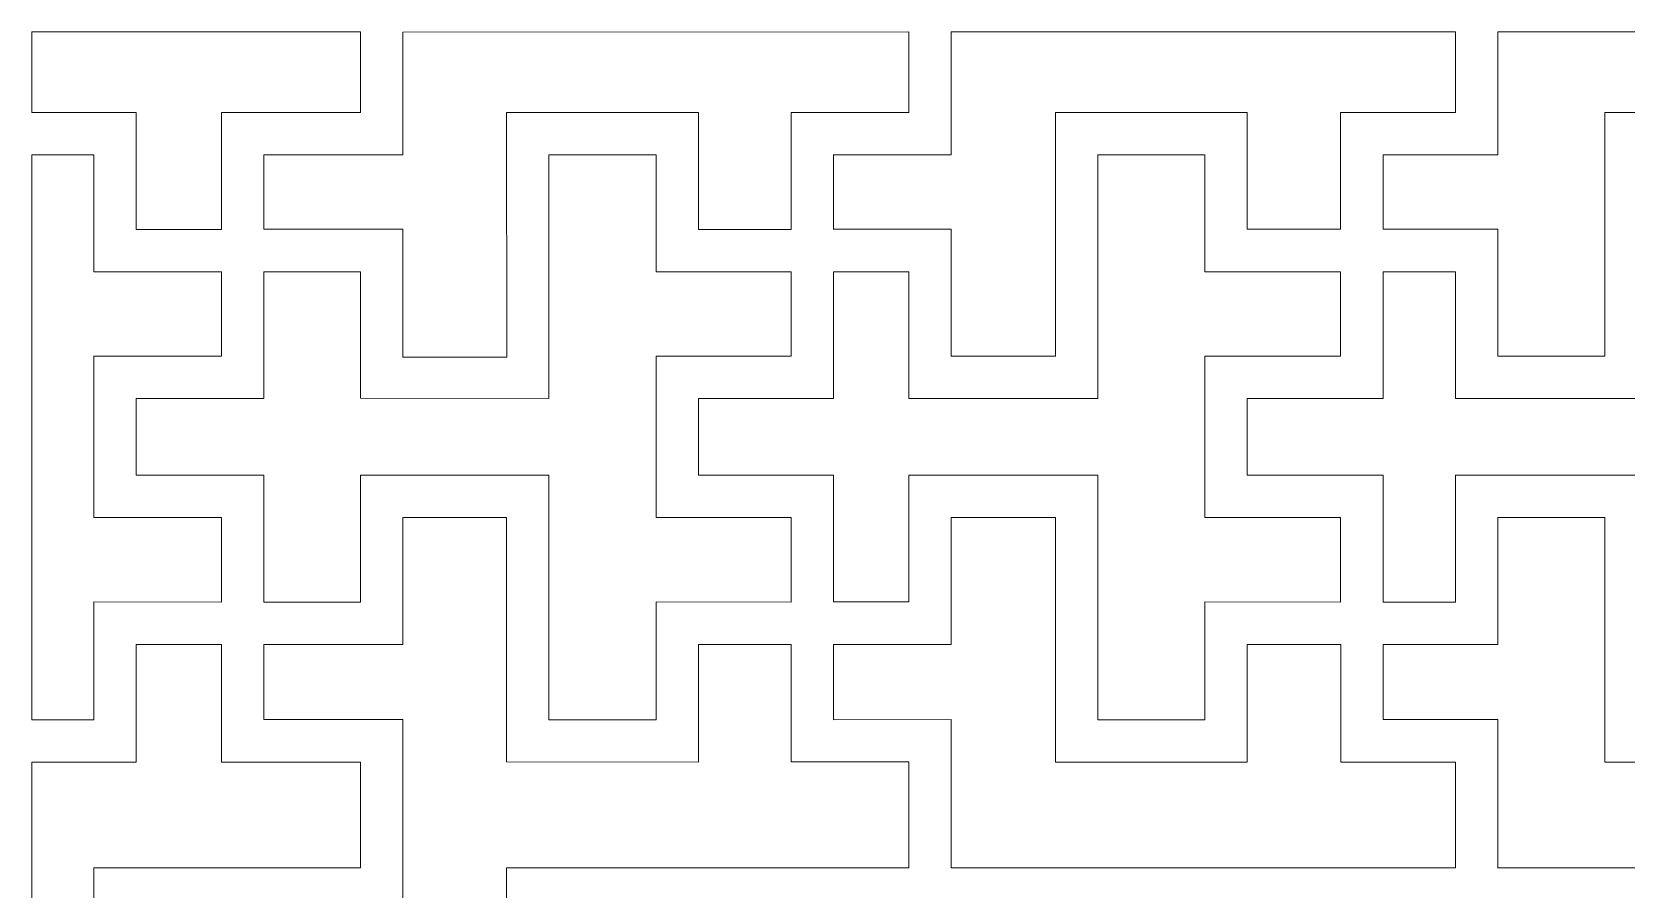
# Model space of a CAD drawing. Header units: centimetres. Extents: x -116 to 116, y -97 to 97.
# Drawn here: x -115.6 to -47.9, y -37.3 to -0.9 of the extents above; entities that cross this region are included whole.
import ezdxf

# ---------------------------------------------------------------- set-up
doc = ezdxf.new("R2010")
doc.units = ezdxf.units.CM
doc.header["$MEASUREMENT"] = 0
doc.layers.add('layer 1', color=7, linetype='Continuous')

msp = doc.modelspace()

# ---------------------------------------------------------------- linework, layer by layer
at = {"layer": 'layer 1', "color": 114, "lineweight": 9}
for points, knots in [([(-111.21372, -4.32331), (-111.21372, -4.32331), (-115.64993, -4.32332), (-115.64993, -4.32332), (-115.64993, -4.32332), (-115.64993, -4.32332), (-115.64993, -0.9), (-115.64993, -0.9), (-115.64993, -0.9), (-115.64993, -0.9), (-101.68011, -0.9), (-101.68011, -0.9), (-101.68011, -0.9), (-101.68011, -0.9), (-101.68011, -4.32332), (-101.68011, -4.32332), (-101.68011, -4.32332), (-101.68011, -4.32332), (-107.59271, -4.32332), (-107.59271, -4.32332), (-107.59271, -4.32332), (-107.59271, -4.32332), (-107.59271, -9.29347), (-107.59271, -9.29347), (-107.59271, -9.29347), (-107.59271, -9.29347), (-111.21372, -9.29347), (-111.21372, -9.29347), (-111.21372, -9.29347), (-111.21372, -9.29347), (-111.21372, -4.32331), (-111.21372, -4.32331)], [0, 0, 0, 0, 0.11111111, 0.11111111, 0.11111111, 0.11111111, 0.22222222, 0.22222222, 0.22222222, 0.22222222, 0.33333333, 0.33333333, 0.33333333, 0.33333333, 0.44444444, 0.44444444, 0.44444444, 0.44444444, 0.55555556, 0.55555556, 0.55555556, 0.55555556, 0.66666667, 0.66666667, 0.66666667, 0.66666667, 0.77777778, 0.77777778, 0.77777778, 0.77777778, 1, 1, 1, 1]), ([(-83.38156, -4.32462), (-83.38156, -4.32462), (-83.38005, -9.29182), (-83.38005, -9.29182), (-83.38005, -9.29182), (-83.38005, -9.29182), (-87.31765, -9.29182), (-87.31765, -9.29182), (-87.31765, -9.29182), (-87.31765, -9.29182), (-87.31765, -4.32462), (-87.31765, -4.32462), (-87.31765, -4.32462), (-87.31765, -4.32462), (-95.48448, -4.32462), (-95.48448, -4.32462), (-95.48448, -4.32462), (-95.48448, -4.32462), (-95.46677, -14.71623), (-95.46677, -14.71623), (-95.46677, -14.71623), (-95.46677, -14.71623), (-99.88373, -14.71623), (-99.88373, -14.71623), (-99.88373, -14.71623), (-99.88373, -14.71623), (-99.88373, -9.28932), (-99.88373, -9.28932), (-99.88373, -9.28932), (-99.88373, -9.28932), (-105.79257, -9.29035), (-105.79257, -9.29035), (-105.79257, -9.29035), (-105.79257, -9.29035), (-105.79257, -6.12394), (-105.79257, -6.12394), (-105.79257, -6.12394), (-105.79257, -6.12394), (-99.88373, -6.12409), (-99.88373, -6.12409), (-99.88373, -6.12409), (-99.88373, -6.12409), (-99.88373, -0.91751), (-99.88373, -0.91751), (-99.88373, -0.91751), (-99.88373, -0.91751), (-78.38064, -0.9), (-78.38064, -0.9), (-78.38064, -0.9), (-78.38064, -0.9), (-78.38064, -4.32462), (-78.38064, -4.32462), (-78.38064, -4.32462), (-78.38064, -4.32462), (-83.38156, -4.32462), (-83.38156, -4.32462)], [0, 0, 0, 0, 0.06666667, 0.06666667, 0.06666667, 0.06666667, 0.13333333, 0.13333333, 0.13333333, 0.13333333, 0.2, 0.2, 0.2, 0.2, 0.26666667, 0.26666667, 0.26666667, 0.26666667, 0.33333333, 0.33333333, 0.33333333, 0.33333333, 0.4, 0.4, 0.4, 0.4, 0.46666667, 0.46666667, 0.46666667, 0.46666667, 0.53333333, 0.53333333, 0.53333333, 0.53333333, 0.6, 0.6, 0.6, 0.6, 0.66666667, 0.66666667, 0.66666667, 0.66666667, 0.73333333, 0.73333333, 0.73333333, 0.73333333, 0.8, 0.8, 0.8, 0.8, 0.86666667, 0.86666667, 0.86666667, 0.86666667, 1, 1, 1, 1]), ([(-72.14933, -4.3241), (-72.14933, -4.3241), (-72.14933, -14.68442), (-72.14933, -14.68442), (-72.14933, -14.68442), (-72.14933, -14.68442), (-76.57985, -14.68442), (-76.57985, -14.68442), (-76.57985, -14.68442), (-76.57985, -14.68442), (-76.57985, -9.2893), (-76.57985, -9.2893), (-76.57985, -9.2893), (-76.57985, -9.2893), (-81.58096, -9.28967), (-81.58096, -9.28967), (-81.58096, -9.28967), (-81.58096, -9.28967), (-81.58096, -6.12199), (-81.58096, -6.12199), (-81.58096, -6.12199), (-81.58096, -6.12199), (-76.57985, -6.12408), (-76.57985, -6.12408), (-76.57985, -6.12408), (-76.57985, -6.12408), (-76.57985, -0.90096), (-76.57985, -0.90096), (-76.57985, -0.90096), (-76.57985, -0.90096), (-55.14488, -0.89973), (-55.14488, -0.89973), (-55.14488, -0.89973), (-55.14488, -0.89973), (-55.14488, -4.32546), (-55.14488, -4.32546), (-55.14488, -4.32546), (-55.14488, -4.32546), (-60.02484, -4.32546), (-60.02484, -4.32546), (-60.02484, -4.32546), (-60.02484, -4.32546), (-60.02484, -9.29035), (-60.02484, -9.29035), (-60.02484, -9.29035), (-60.02484, -9.29035), (-63.99482, -9.29035), (-63.99482, -9.29035), (-63.99482, -9.29035), (-63.99482, -9.29035), (-63.99477, -4.32546), (-63.99477, -4.32546), (-63.99477, -4.32546), (-63.99477, -4.32546), (-72.14933, -4.3241), (-72.14933, -4.3241)], [0, 0, 0, 0, 0.06666667, 0.06666667, 0.06666667, 0.06666667, 0.13333333, 0.13333333, 0.13333333, 0.13333333, 0.2, 0.2, 0.2, 0.2, 0.26666667, 0.26666667, 0.26666667, 0.26666667, 0.33333333, 0.33333333, 0.33333333, 0.33333333, 0.4, 0.4, 0.4, 0.4, 0.46666667, 0.46666667, 0.46666667, 0.46666667, 0.53333333, 0.53333333, 0.53333333, 0.53333333, 0.6, 0.6, 0.6, 0.6, 0.66666667, 0.66666667, 0.66666667, 0.66666667, 0.73333333, 0.73333333, 0.73333333, 0.73333333, 0.8, 0.8, 0.8, 0.8, 0.86666667, 0.86666667, 0.86666667, 0.86666667, 1, 1, 1, 1]), ([(-40.38308, -4.32546), (-40.38308, -4.32546), (-40.38308, -9.29035), (-40.38308, -9.29035), (-40.38308, -9.29035), (-40.38308, -9.29035), (-36.46489, -9.29035), (-36.46489, -9.29035), (-36.46489, -9.29035), (-36.46489, -9.29035), (-36.46489, -4.32546), (-36.46489, -4.32546), (-36.46489, -4.32546), (-36.46489, -4.32546), (-30.8483, -4.32546), (-30.8483, -4.32546), (-30.8483, -4.32546), (-30.8483, -4.32546), (-30.8483, -0.90215), (-30.8483, -0.90215), (-30.8483, -0.90215), (-30.8483, -0.90215), (-53.34497, -0.9), (-53.34497, -0.9), (-53.34497, -0.9), (-53.34497, -0.9), (-53.34497, -6.12422), (-53.34497, -6.12422), (-53.34497, -6.12422), (-53.34497, -6.12422), (-58.22515, -6.12421), (-58.22515, -6.12421), (-58.22515, -6.12421), (-58.22515, -6.12421), (-58.22515, -9.28967), (-58.22515, -9.28967), (-58.22515, -9.28967), (-58.22515, -9.28967), (-53.34467, -9.28967), (-53.34467, -9.28967), (-53.34467, -9.28967), (-53.34467, -9.28967), (-53.34497, -14.68383), (-53.34497, -14.68383), (-53.34497, -14.68383), (-53.34497, -14.68383), (-48.79451, -14.68383), (-48.79451, -14.68383), (-48.79451, -14.68383), (-48.79451, -14.68383), (-48.79452, -4.32546), (-48.79452, -4.32546), (-48.79452, -4.32546), (-48.79452, -4.32546), (-40.38308, -4.32546), (-40.38308, -4.32546)], [0, 0, 0, 0, 0.06666667, 0.06666667, 0.06666667, 0.06666667, 0.13333333, 0.13333333, 0.13333333, 0.13333333, 0.2, 0.2, 0.2, 0.2, 0.26666667, 0.26666667, 0.26666667, 0.26666667, 0.33333333, 0.33333333, 0.33333333, 0.33333333, 0.4, 0.4, 0.4, 0.4, 0.46666667, 0.46666667, 0.46666667, 0.46666667, 0.53333333, 0.53333333, 0.53333333, 0.53333333, 0.6, 0.6, 0.6, 0.6, 0.66666667, 0.66666667, 0.66666667, 0.66666667, 0.73333333, 0.73333333, 0.73333333, 0.73333333, 0.8, 0.8, 0.8, 0.8, 0.86666667, 0.86666667, 0.86666667, 0.86666667, 1, 1, 1, 1]), ([(-113.01559, -25.12748), (-113.01559, -25.12748), (-107.59265, -25.12813), (-107.59265, -25.12813), (-107.59265, -25.12813), (-107.59265, -25.12813), (-107.59265, -21.53419), (-107.59265, -21.53419), (-107.59265, -21.53419), (-107.59265, -21.53419), (-113.01559, -21.53419), (-113.01559, -21.53419), (-113.01559, -21.53419), (-113.01559, -21.53419), (-113.0156, -14.68334), (-113.0156, -14.68334), (-113.0156, -14.68334), (-113.0156, -14.68334), (-107.59265, -14.68334), (-107.59265, -14.68334), (-107.59265, -14.68334), (-107.59265, -14.68334), (-107.59265, -11.08953), (-107.59265, -11.08953), (-107.59265, -11.08953), (-107.59265, -11.08953), (-113.0156, -11.08953), (-113.0156, -11.08953), (-113.0156, -11.08953), (-113.0156, -11.08953), (-113.01559, -6.12472), (-113.01559, -6.12472), (-113.01559, -6.12472), (-113.01559, -6.12472), (-115.64944, -6.12472), (-115.64944, -6.12472), (-115.64944, -6.12472), (-115.64944, -6.12472), (-115.64944, -30.12851), (-115.64944, -30.12851), (-115.64944, -30.12851), (-115.64944, -30.12851), (-113.01559, -30.12851), (-113.01559, -30.12851), (-113.01559, -30.12851), (-113.01559, -30.12851), (-113.01559, -25.12748), (-113.01559, -25.12748)], [0, 0, 0, 0, 0.07692308, 0.07692308, 0.07692308, 0.07692308, 0.15384615, 0.15384615, 0.15384615, 0.15384615, 0.23076923, 0.23076923, 0.23076923, 0.23076923, 0.30769231, 0.30769231, 0.30769231, 0.30769231, 0.38461538, 0.38461538, 0.38461538, 0.38461538, 0.46153846, 0.46153846, 0.46153846, 0.46153846, 0.53846154, 0.53846154, 0.53846154, 0.53846154, 0.61538462, 0.61538462, 0.61538462, 0.61538462, 0.69230769, 0.69230769, 0.69230769, 0.69230769, 0.76923077, 0.76923077, 0.76923077, 0.76923077, 0.84615385, 0.84615385, 0.84615385, 0.84615385, 1, 1, 1, 1]), ([(-101.67966, -16.46596), (-101.67966, -16.46596), (-101.67966, -11.09222), (-101.67966, -11.09222), (-101.67966, -11.09222), (-101.67966, -11.09222), (-105.79294, -11.09222), (-105.79294, -11.09222), (-105.79294, -11.09222), (-105.79294, -11.09222), (-105.79266, -16.48374), (-105.79266, -16.48374), (-105.79266, -16.48374), (-105.79266, -16.48374), (-111.21488, -16.48374), (-111.21488, -16.48374), (-111.21488, -16.48374), (-111.21488, -16.48374), (-111.21488, -19.73401), (-111.21488, -19.73401), (-111.21488, -19.73401), (-111.21488, -19.73401), (-105.79267, -19.73401), (-105.79267, -19.73401), (-105.79267, -19.73401), (-105.79267, -19.73401), (-105.79294, -25.12801), (-105.79294, -25.12801), (-105.79294, -25.12801), (-105.79294, -25.12801), (-101.67966, -25.12801), (-101.67966, -25.12801), (-101.67966, -25.12801), (-101.67966, -25.12801), (-101.67966, -19.73401), (-101.67966, -19.73401), (-101.67966, -19.73401), (-101.67966, -19.73401), (-93.68447, -19.73401), (-93.68447, -19.73401), (-93.68447, -19.73401), (-93.68447, -19.73401), (-93.68507, -30.12847), (-93.68507, -30.12847), (-93.68507, -30.12847), (-93.68507, -30.12847), (-89.11794, -30.12847), (-89.11794, -30.12847), (-89.11794, -30.12847), (-89.11794, -30.12847), (-89.11794, -25.12747), (-89.11794, -25.12747), (-89.11794, -25.12747), (-89.11794, -25.12747), (-83.38005, -25.12801), (-83.38005, -25.12801), (-83.38005, -25.12801), (-83.38005, -25.12801), (-83.38005, -21.53419), (-83.38005, -21.53419), (-83.38005, -21.53419), (-83.38005, -21.53419), (-89.11794, -21.5342), (-89.11794, -21.5342), (-89.11794, -21.5342), (-89.11794, -21.5342), (-89.11794, -14.68334), (-89.11794, -14.68334), (-89.11794, -14.68334), (-89.11794, -14.68334), (-83.38005, -14.68334), (-83.38005, -14.68334), (-83.38005, -14.68334), (-83.38005, -14.68334), (-83.38005, -11.09007), (-83.38005, -11.09007), (-83.38005, -11.09007), (-83.38005, -11.09007), (-89.11794, -11.09007), (-89.11794, -11.09007), (-89.11794, -11.09007), (-89.11794, -11.09007), (-89.11794, -6.12472), (-89.11794, -6.12472), (-89.11794, -6.12472), (-89.11794, -6.12472), (-93.68507, -6.12472), (-93.68507, -6.12472), (-93.68507, -6.12472), (-93.68507, -6.12472), (-93.68448, -16.48374), (-93.68448, -16.48374), (-93.68448, -16.48374), (-93.68448, -16.48374), (-101.67966, -16.46596), (-101.67966, -16.46596)], [0, 0, 0, 0, 0.04, 0.04, 0.04, 0.04, 0.08, 0.08, 0.08, 0.08, 0.12, 0.12, 0.12, 0.12, 0.16, 0.16, 0.16, 0.16, 0.2, 0.2, 0.2, 0.2, 0.24, 0.24, 0.24, 0.24, 0.28, 0.28, 0.28, 0.28, 0.32, 0.32, 0.32, 0.32, 0.36, 0.36, 0.36, 0.36, 0.4, 0.4, 0.4, 0.4, 0.44, 0.44, 0.44, 0.44, 0.48, 0.48, 0.48, 0.48, 0.52, 0.52, 0.52, 0.52, 0.56, 0.56, 0.56, 0.56, 0.6, 0.6, 0.6, 0.6, 0.64, 0.64, 0.64, 0.64, 0.68, 0.68, 0.68, 0.68, 0.72, 0.72, 0.72, 0.72, 0.76, 0.76, 0.76, 0.76, 0.8, 0.8, 0.8, 0.8, 0.84, 0.84, 0.84, 0.84, 0.88, 0.88, 0.88, 0.88, 0.92, 0.92, 0.92, 0.92, 1, 1, 1, 1]), ([(-81.5829, -19.73414), (-81.5829, -19.73414), (-87.31728, -19.73487), (-87.31728, -19.73487), (-87.31728, -19.73487), (-87.31728, -19.73487), (-87.31728, -16.4831), (-87.31728, -16.4831), (-87.31728, -16.4831), (-87.31728, -16.4831), (-81.5829, -16.48311), (-81.5829, -16.48311), (-81.5829, -16.48311), (-81.5829, -16.48311), (-81.5829, -11.09007), (-81.5829, -11.09007), (-81.5829, -11.09007), (-81.5829, -11.09007), (-78.38219, -11.09007), (-78.38219, -11.09007), (-78.38219, -11.09007), (-78.38219, -11.09007), (-78.38219, -16.4831), (-78.38219, -16.4831), (-78.38219, -16.4831), (-78.38219, -16.4831), (-70.34746, -16.48309), (-70.34746, -16.48309), (-70.34746, -16.48309), (-70.34746, -16.48309), (-70.34746, -6.12472), (-70.34746, -6.12472), (-70.34746, -6.12472), (-70.34746, -6.12472), (-65.79486, -6.12472), (-65.79486, -6.12472), (-65.79486, -6.12472), (-65.79486, -6.12472), (-65.79486, -11.08953), (-65.79486, -11.08953), (-65.79486, -11.08953), (-65.79486, -11.08953), (-60.02459, -11.08953), (-60.02459, -11.08953), (-60.02459, -11.08953), (-60.02459, -11.08953), (-60.02459, -14.68334), (-60.02459, -14.68334), (-60.02459, -14.68334), (-60.02459, -14.68334), (-65.79486, -14.68308), (-65.79486, -14.68308), (-65.79486, -14.68308), (-65.79486, -14.68308), (-65.79486, -21.53499), (-65.79486, -21.53499), (-65.79486, -21.53499), (-65.79486, -21.53499), (-60.02837, -21.53499), (-60.02837, -21.53499), (-60.02837, -21.53499), (-60.02837, -21.53499), (-60.02837, -25.12801), (-60.02837, -25.12801), (-60.02837, -25.12801), (-60.02837, -25.12801), (-65.79486, -25.12749), (-65.79486, -25.12749), (-65.79486, -25.12749), (-65.79486, -25.12749), (-65.79486, -30.13279), (-65.79486, -30.13279), (-65.79486, -30.13279), (-65.79486, -30.13279), (-70.34746, -30.13279), (-70.34746, -30.13279), (-70.34746, -30.13279), (-70.34746, -30.13279), (-70.34746, -19.73414), (-70.34746, -19.73414), (-70.34746, -19.73414), (-70.34746, -19.73414), (-78.38219, -19.73414), (-78.38219, -19.73414), (-78.38219, -19.73414), (-78.38219, -19.73414), (-78.38219, -25.12706), (-78.38219, -25.12706), (-78.38219, -25.12706), (-78.38219, -25.12706), (-81.5829, -25.12706), (-81.5829, -25.12706), (-81.5829, -25.12706), (-81.5829, -25.12706), (-81.5829, -19.73414), (-81.5829, -19.73414)], [0, 0, 0, 0, 0.04, 0.04, 0.04, 0.04, 0.08, 0.08, 0.08, 0.08, 0.12, 0.12, 0.12, 0.12, 0.16, 0.16, 0.16, 0.16, 0.2, 0.2, 0.2, 0.2, 0.24, 0.24, 0.24, 0.24, 0.28, 0.28, 0.28, 0.28, 0.32, 0.32, 0.32, 0.32, 0.36, 0.36, 0.36, 0.36, 0.4, 0.4, 0.4, 0.4, 0.44, 0.44, 0.44, 0.44, 0.48, 0.48, 0.48, 0.48, 0.52, 0.52, 0.52, 0.52, 0.56, 0.56, 0.56, 0.56, 0.6, 0.6, 0.6, 0.6, 0.64, 0.64, 0.64, 0.64, 0.68, 0.68, 0.68, 0.68, 0.72, 0.72, 0.72, 0.72, 0.76, 0.76, 0.76, 0.76, 0.8, 0.8, 0.8, 0.8, 0.84, 0.84, 0.84, 0.84, 0.88, 0.88, 0.88, 0.88, 0.92, 0.92, 0.92, 0.92, 1, 1, 1, 1]), ([(-42.18315, -25.12748), (-42.18315, -25.12748), (-36.46396, -25.12813), (-36.46396, -25.12813), (-36.46396, -25.12813), (-36.46396, -25.12813), (-36.46396, -21.53408), (-36.46396, -21.53408), (-36.46396, -21.53408), (-36.46396, -21.53408), (-42.18315, -21.53408), (-42.18315, -21.53408), (-42.18315, -21.53408), (-42.18315, -21.53408), (-42.18315, -14.68276), (-42.18315, -14.68276), (-42.18315, -14.68276), (-42.18315, -14.68276), (-36.46424, -14.68276), (-36.46424, -14.68276), (-36.46424, -14.68276), (-36.46424, -14.68276), (-36.46424, -11.08953), (-36.46424, -11.08953), (-36.46424, -11.08953), (-36.46424, -11.08953), (-42.18315, -11.08953), (-42.18315, -11.08953), (-42.18315, -11.08953), (-42.18315, -11.08953), (-42.18315, -6.12448), (-42.18315, -6.12448), (-42.18315, -6.12448), (-42.18315, -6.12448), (-46.99279, -6.12448), (-46.99279, -6.12448), (-46.99279, -6.12448), (-46.99279, -6.12448), (-46.99279, -16.48374), (-46.99279, -16.48374), (-46.99279, -16.48374), (-46.99279, -16.48374), (-55.14454, -16.48374), (-55.14454, -16.48374), (-55.14454, -16.48374), (-55.14454, -16.48374), (-55.14454, -11.09535), (-55.14454, -11.09535), (-55.14454, -11.09535), (-55.14454, -11.09535), (-58.22491, -11.09535), (-58.22491, -11.09535), (-58.22491, -11.09535), (-58.22491, -11.09535), (-58.22457, -16.48374), (-58.22457, -16.48374), (-58.22457, -16.48374), (-58.22457, -16.48374), (-63.99467, -16.48374), (-63.99467, -16.48374), (-63.99467, -16.48374), (-63.99467, -16.48374), (-63.99467, -19.73465), (-63.99467, -19.73465), (-63.99467, -19.73465), (-63.99467, -19.73465), (-58.22491, -19.73415), (-58.22491, -19.73415), (-58.22491, -19.73415), (-58.22491, -19.73415), (-58.22491, -25.13015), (-58.22491, -25.13015), (-58.22491, -25.13015), (-58.22491, -25.13015), (-55.14454, -25.13015), (-55.14454, -25.13015), (-55.14454, -25.13015), (-55.14454, -25.13015), (-55.14454, -19.73414), (-55.14454, -19.73414), (-55.14454, -19.73414), (-55.14454, -19.73414), (-46.99228, -19.73465), (-46.99228, -19.73465), (-46.99228, -19.73465), (-46.99228, -19.73465), (-46.99279, -30.12958), (-46.99279, -30.12958), (-46.99279, -30.12958), (-46.99279, -30.12958), (-42.18315, -30.12958), (-42.18315, -30.12958), (-42.18315, -30.12958), (-42.18315, -30.12958), (-42.18315, -25.12748), (-42.18315, -25.12748)], [0, 0, 0, 0, 0.04, 0.04, 0.04, 0.04, 0.08, 0.08, 0.08, 0.08, 0.12, 0.12, 0.12, 0.12, 0.16, 0.16, 0.16, 0.16, 0.2, 0.2, 0.2, 0.2, 0.24, 0.24, 0.24, 0.24, 0.28, 0.28, 0.28, 0.28, 0.32, 0.32, 0.32, 0.32, 0.36, 0.36, 0.36, 0.36, 0.4, 0.4, 0.4, 0.4, 0.44, 0.44, 0.44, 0.44, 0.48, 0.48, 0.48, 0.48, 0.52, 0.52, 0.52, 0.52, 0.56, 0.56, 0.56, 0.56, 0.6, 0.6, 0.6, 0.6, 0.64, 0.64, 0.64, 0.64, 0.68, 0.68, 0.68, 0.68, 0.72, 0.72, 0.72, 0.72, 0.76, 0.76, 0.76, 0.76, 0.8, 0.8, 0.8, 0.8, 0.84, 0.84, 0.84, 0.84, 0.88, 0.88, 0.88, 0.88, 0.92, 0.92, 0.92, 0.92, 1, 1, 1, 1]), ([(-99.88805, -26.92786), (-99.88805, -26.92786), (-105.79232, -26.92786), (-105.79232, -26.92786), (-105.79232, -26.92786), (-105.79232, -26.92786), (-105.79232, -30.12744), (-105.79232, -30.12744), (-105.79232, -30.12744), (-105.79232, -30.12744), (-99.88805, -30.12719), (-99.88805, -30.12719), (-99.88805, -30.12719), (-99.88805, -30.12719), (-99.88805, -38.22868), (-99.88805, -38.22868), (-99.88805, -38.22868), (-99.88805, -38.22868), (-111.21717, -38.22868), (-111.21717, -38.22868), (-111.21717, -38.22868), (-111.21717, -38.22868), (-111.21717, -41.78919), (-111.21717, -41.78919), (-111.21717, -41.78919), (-111.21717, -41.78919), (-105.7924, -41.78746), (-105.7924, -41.78746), (-105.7924, -41.78746), (-105.7924, -41.78746), (-105.7924, -46.73752), (-105.7924, -46.73752), (-105.7924, -46.73752), (-105.7924, -46.73752), (-101.67966, -46.73752), (-101.67966, -46.73752), (-101.67966, -46.73752), (-101.67966, -46.73752), (-101.67967, -41.78919), (-101.67967, -41.78919), (-101.67967, -41.78919), (-101.67967, -41.78919), (-95.4841, -41.78919), (-95.4841, -41.78919), (-95.4841, -41.78919), (-95.4841, -41.78919), (-95.4841, -36.42815), (-95.4841, -36.42815), (-95.4841, -36.42815), (-95.4841, -36.42815), (-78.38219, -36.43097), (-78.38219, -36.43097), (-78.38219, -36.43097), (-78.38219, -36.43097), (-78.38219, -31.92665), (-78.38219, -31.92665), (-78.38219, -31.92665), (-78.38219, -31.92665), (-83.38188, -31.92665), (-83.38188, -31.92665), (-83.38188, -31.92665), (-83.38188, -31.92665), (-83.38187, -26.92847), (-83.38187, -26.92847), (-83.38187, -26.92847), (-83.38187, -26.92847), (-87.31765, -26.92847), (-87.31765, -26.92847), (-87.31765, -26.92847), (-87.31765, -26.92847), (-87.31765, -31.92718), (-87.31765, -31.92718), (-87.31765, -31.92718), (-87.31765, -31.92718), (-95.48447, -31.92665), (-95.48447, -31.92665), (-95.48447, -31.92665), (-95.48447, -31.92665), (-95.4841, -21.53473), (-95.4841, -21.53473), (-95.4841, -21.53473), (-95.4841, -21.53473), (-99.88805, -21.53473), (-99.88805, -21.53473), (-99.88805, -21.53473), (-99.88805, -21.53473), (-99.88805, -26.92786), (-99.88805, -26.92786)], [0, 0, 0, 0, 0.04347826, 0.04347826, 0.04347826, 0.04347826, 0.08695652, 0.08695652, 0.08695652, 0.08695652, 0.13043478, 0.13043478, 0.13043478, 0.13043478, 0.17391304, 0.17391304, 0.17391304, 0.17391304, 0.2173913, 0.2173913, 0.2173913, 0.2173913, 0.26086957, 0.26086957, 0.26086957, 0.26086957, 0.30434783, 0.30434783, 0.30434783, 0.30434783, 0.34782609, 0.34782609, 0.34782609, 0.34782609, 0.39130435, 0.39130435, 0.39130435, 0.39130435, 0.43478261, 0.43478261, 0.43478261, 0.43478261, 0.47826087, 0.47826087, 0.47826087, 0.47826087, 0.52173913, 0.52173913, 0.52173913, 0.52173913, 0.56521739, 0.56521739, 0.56521739, 0.56521739, 0.60869565, 0.60869565, 0.60869565, 0.60869565, 0.65217391, 0.65217391, 0.65217391, 0.65217391, 0.69565217, 0.69565217, 0.69565217, 0.69565217, 0.73913043, 0.73913043, 0.73913043, 0.73913043, 0.7826087, 0.7826087, 0.7826087, 0.7826087, 0.82608696, 0.82608696, 0.82608696, 0.82608696, 0.86956522, 0.86956522, 0.86956522, 0.86956522, 0.91304348, 0.91304348, 0.91304348, 0.91304348, 1, 1, 1, 1]), ([(-60.02387, -31.92837), (-60.02387, -31.92837), (-60.02387, -26.92733), (-60.02387, -26.92733), (-60.02387, -26.92733), (-60.02387, -26.92733), (-63.99439, -26.92733), (-63.99439, -26.92733), (-63.99439, -26.92733), (-63.99439, -26.92733), (-63.99438, -31.92837), (-63.99438, -31.92837), (-63.99438, -31.92837), (-63.99438, -31.92837), (-72.1496, -31.92836), (-72.1496, -31.92836), (-72.1496, -31.92836), (-72.1496, -31.92836), (-72.1496, -21.53419), (-72.1496, -21.53419), (-72.1496, -21.53419), (-72.1496, -21.53419), (-76.57944, -21.53419), (-76.57944, -21.53419), (-76.57944, -21.53419), (-76.57944, -21.53419), (-76.57944, -26.92739), (-76.57944, -26.92739), (-76.57944, -26.92739), (-76.57944, -26.92739), (-81.58172, -26.92739), (-81.58172, -26.92739), (-81.58172, -26.92739), (-81.58172, -26.92739), (-81.58172, -30.12958), (-81.58172, -30.12958), (-81.58172, -30.12958), (-81.58172, -30.12958), (-76.57944, -30.12719), (-76.57944, -30.12719), (-76.57944, -30.12719), (-76.57944, -30.12719), (-76.57944, -36.42856), (-76.57944, -36.42856), (-76.57944, -36.42856), (-76.57944, -36.42856), (-55.14461, -36.42856), (-55.14461, -36.42856), (-55.14461, -36.42856), (-55.14461, -36.42856), (-55.14461, -31.92837), (-55.14461, -31.92837), (-55.14461, -31.92837), (-55.14461, -31.92837), (-60.02387, -31.92837), (-60.02387, -31.92837)], [0, 0, 0, 0, 0.06666667, 0.06666667, 0.06666667, 0.06666667, 0.13333333, 0.13333333, 0.13333333, 0.13333333, 0.2, 0.2, 0.2, 0.2, 0.26666667, 0.26666667, 0.26666667, 0.26666667, 0.33333333, 0.33333333, 0.33333333, 0.33333333, 0.4, 0.4, 0.4, 0.4, 0.46666667, 0.46666667, 0.46666667, 0.46666667, 0.53333333, 0.53333333, 0.53333333, 0.53333333, 0.6, 0.6, 0.6, 0.6, 0.66666667, 0.66666667, 0.66666667, 0.66666667, 0.73333333, 0.73333333, 0.73333333, 0.73333333, 0.8, 0.8, 0.8, 0.8, 0.86666667, 0.86666667, 0.86666667, 0.86666667, 1, 1, 1, 1]), ([(-40.38195, -31.92729), (-40.38195, -31.92729), (-40.38195, -26.9276), (-40.38195, -26.9276), (-40.38195, -26.9276), (-40.38195, -26.9276), (-36.46489, -26.9276), (-36.46489, -26.9276), (-36.46489, -26.9276), (-36.46489, -26.9276), (-36.46489, -31.92729), (-36.46489, -31.92729), (-36.46489, -31.92729), (-36.46489, -31.92729), (-30.8483, -31.92729), (-30.8483, -31.92729), (-30.8483, -31.92729), (-30.8483, -31.92729), (-30.8483, -36.42882), (-30.8483, -36.42882), (-30.8483, -36.42882), (-30.8483, -36.42882), (-53.34497, -36.42882), (-53.34497, -36.42882), (-53.34497, -36.42882), (-53.34497, -36.42882), (-53.34497, -30.12719), (-53.34497, -30.12719), (-53.34497, -30.12719), (-53.34497, -30.12719), (-58.22483, -30.12739), (-58.22483, -30.12739), (-58.22483, -30.12739), (-58.22483, -30.12739), (-58.22483, -26.92759), (-58.22483, -26.92759), (-58.22483, -26.92759), (-58.22483, -26.92759), (-53.34497, -26.92759), (-53.34497, -26.92759), (-53.34497, -26.92759), (-53.34497, -26.92759), (-53.34497, -21.53473), (-53.34497, -21.53473), (-53.34497, -21.53473), (-53.34497, -21.53473), (-48.79282, -21.53473), (-48.79282, -21.53473), (-48.79282, -21.53473), (-48.79282, -21.53473), (-48.79282, -31.92728), (-48.79282, -31.92728), (-48.79282, -31.92728), (-48.79282, -31.92728), (-40.38195, -31.92729), (-40.38195, -31.92729)], [0, 0, 0, 0, 0.06666667, 0.06666667, 0.06666667, 0.06666667, 0.13333333, 0.13333333, 0.13333333, 0.13333333, 0.2, 0.2, 0.2, 0.2, 0.26666667, 0.26666667, 0.26666667, 0.26666667, 0.33333333, 0.33333333, 0.33333333, 0.33333333, 0.4, 0.4, 0.4, 0.4, 0.46666667, 0.46666667, 0.46666667, 0.46666667, 0.53333333, 0.53333333, 0.53333333, 0.53333333, 0.6, 0.6, 0.6, 0.6, 0.66666667, 0.66666667, 0.66666667, 0.66666667, 0.73333333, 0.73333333, 0.73333333, 0.73333333, 0.8, 0.8, 0.8, 0.8, 0.86666667, 0.86666667, 0.86666667, 0.86666667, 1, 1, 1, 1]), ([(-111.21498, -31.92783), (-111.21498, -31.92783), (-111.21717, -26.92786), (-111.21717, -26.92786), (-111.21717, -26.92786), (-111.21717, -26.92786), (-107.59304, -26.92786), (-107.59304, -26.92786), (-107.59304, -26.92786), (-107.59304, -26.92786), (-107.59305, -31.92783), (-107.59305, -31.92783), (-107.59305, -31.92783), (-107.59305, -31.92783), (-101.68011, -31.92783), (-101.68011, -31.92783), (-101.68011, -31.92783), (-101.68011, -31.92783), (-101.68011, -36.42964), (-101.68011, -36.42964), (-101.68011, -36.42964), (-101.68011, -36.42964), (-113.01602, -36.42964), (-113.01602, -36.42964), (-113.01602, -36.42964), (-113.01602, -36.42964), (-113.01603, -43.58801), (-113.01603, -43.58801), (-113.01603, -43.58801), (-113.01603, -43.58801), (-107.59271, -43.58801), (-107.59271, -43.58801), (-107.59271, -43.58801), (-107.59271, -43.58801), (-107.59271, -46.73599), (-107.59271, -46.73599), (-107.59271, -46.73599), (-107.59271, -46.73599), (-113.01602, -46.73599), (-113.01602, -46.73599), (-113.01602, -46.73599), (-113.01602, -46.73599), (-113.01602, -52.01177), (-113.01602, -52.01177), (-113.01602, -52.01177), (-113.01602, -52.01177), (-115.64994, -52.01177), (-115.64994, -52.01177), (-115.64994, -52.01177), (-115.64994, -52.01177), (-115.64994, -31.92783), (-115.64994, -31.92783), (-115.64994, -31.92783), (-115.64994, -31.92783), (-111.21498, -31.92783), (-111.21498, -31.92783)], [0, 0, 0, 0, 0.06666667, 0.06666667, 0.06666667, 0.06666667, 0.13333333, 0.13333333, 0.13333333, 0.13333333, 0.2, 0.2, 0.2, 0.2, 0.26666667, 0.26666667, 0.26666667, 0.26666667, 0.33333333, 0.33333333, 0.33333333, 0.33333333, 0.4, 0.4, 0.4, 0.4, 0.46666667, 0.46666667, 0.46666667, 0.46666667, 0.53333333, 0.53333333, 0.53333333, 0.53333333, 0.6, 0.6, 0.6, 0.6, 0.66666667, 0.66666667, 0.66666667, 0.66666667, 0.73333333, 0.73333333, 0.73333333, 0.73333333, 0.8, 0.8, 0.8, 0.8, 0.86666667, 0.86666667, 0.86666667, 0.86666667, 1, 1, 1, 1])]:
    msp.add_open_spline(points, degree=3, knots=knots, dxfattribs=at)

doc.saveas('drawing.dxf')
